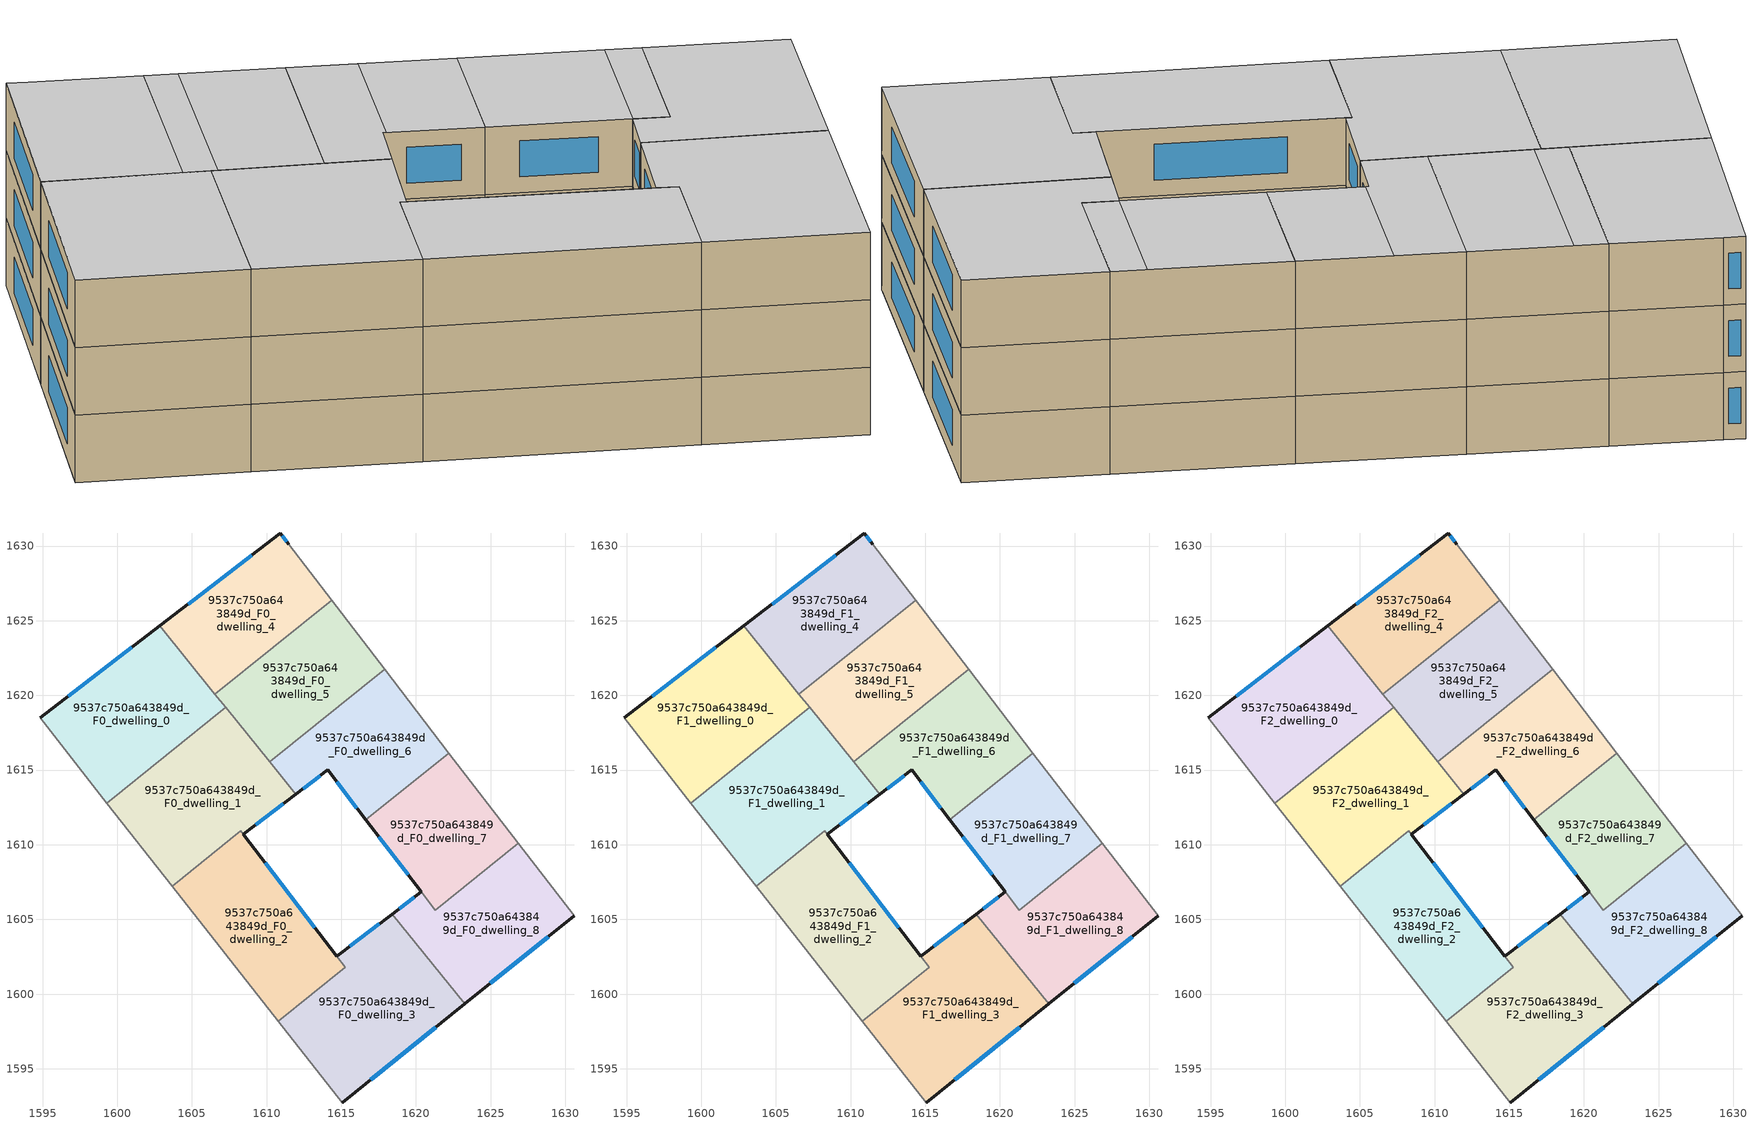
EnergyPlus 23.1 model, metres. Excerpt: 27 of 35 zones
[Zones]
9537c750a643849d_F0_dwelling_0
 floor ground (EU_floor_Construction): 1602.86,1624.67 1607.27,1619.2 1599.31,1612.79 1594.83,1618.49 z0
 wall outside (EU_wall_Construction): 1602.86,1624.67 1594.83,1618.49 z0:3
 wall to 9537c750a643849d_F0_dwelling_1 (EU_wall_Construction): 1599.31,1612.79 1607.27,1619.2 z0:3
 wall adiabatic (EU_wall_Construction): 1594.83,1618.49 1599.31,1612.79 z0:3
 wall to 9537c750a643849d_F0_dwelling_4 (EU_wall_Construction): 1606.55,1620.09 1602.86,1624.67 z0:3
 wall to 9537c750a643849d_F0_dwelling_5 (EU_wall_Construction): 1607.27,1619.2 1606.55,1620.09 z0:3
 window (EU_Window_Construction): 1600.98,1623.21 1596.72,1619.94 z0.7:2.3
9537c750a643849d_F0_dwelling_1
 floor ground (EU_floor_Construction): 1607.27,1619.2 1611.95,1613.38 1608.44,1610.71 1608.28,1610.92 1603.68,1607.22 1599.31,1612.79 z0
 wall outside (EU_wall_Construction): 1608.44,1610.71 1611.95,1613.38 z0:3
 wall adiabatic (EU_wall_Construction): 1599.31,1612.79 1603.68,1607.22 z0:3
 wall to 9537c750a643849d_F0_dwelling_2 (EU_wall_Construction): 1603.68,1607.22 1608.28,1610.92 1608.44,1610.71 z0:3
 wall to 9537c750a643849d_F0_dwelling_5 (EU_wall_Construction): 1610.21,1615.55 1607.27,1619.2 z0:3
 wall to 9537c750a643849d_F0_dwelling_6 (EU_wall_Construction): 1611.95,1613.38 1610.21,1615.55 z0:3
 window (EU_Window_Construction): 1609.27,1611.34 1611.13,1612.75 z0.7:2.3
9537c750a643849d_F0_dwelling_2
 floor ground (EU_floor_Construction): 1608.28,1610.92 1615.28,1601.8 1610.79,1598.18 1603.68,1607.22 z0
 wall outside (EU_wall_Construction): 1614.71,1602.54 1608.44,1610.71 z0:3
 wall adiabatic (EU_wall_Construction): 1603.68,1607.22 1610.79,1598.18 z0:3
 wall to 9537c750a643849d_F0_dwelling_3 (EU_wall_Construction): 1610.79,1598.18 1615.28,1601.8 1614.71,1602.54 z0:3
 window (EU_Window_Construction): 1613.24,1604.46 1609.92,1608.79 z0.7:2.3
9537c750a643849d_F0_dwelling_3
 floor ground (EU_floor_Construction): 1618.41,1605.36 1623.26,1599.34 1615.07,1592.73 1610.79,1598.18 1615.28,1601.8 1614.71,1602.54 z0
 wall outside (EU_wall_Construction): 1618.41,1605.36 1614.71,1602.54 / 1615.07,1592.73 1623.26,1599.34 z0:3
 wall adiabatic (EU_wall_Construction): 1610.79,1598.18 1615.07,1592.73 z0:3
 wall to 9537c750a643849d_F0_dwelling_8 (EU_wall_Construction): 1623.26,1599.34 1618.41,1605.36 z0:3
 window (EU_Window_Construction): 1617.55,1604.7 1615.58,1603.2 / 1616.99,1594.28 1621.34,1597.79 z0.7:2.3
9537c750a643849d_F0_dwelling_4
 floor ground (EU_floor_Construction): 1611.47,1630.13 1614.35,1626.38 1606.55,1620.09 1602.86,1624.67 1610.91,1630.85 z0
 wall outside (EU_wall_Construction): 1611.47,1630.13 1610.91,1630.85 1602.86,1624.67 z0:3
 wall adiabatic (EU_wall_Construction): 1614.35,1626.38 1611.47,1630.13 z0:3
 wall to 9537c750a643849d_F0_dwelling_5 (EU_wall_Construction): 1606.55,1620.09 1614.35,1626.38 z0:3
 window (EU_Window_Construction): 1609.02,1629.4 1604.75,1626.12 / 1611.34,1630.3 1611.04,1630.68 z0.7:2.3
9537c750a643849d_F0_dwelling_5
 floor ground (EU_floor_Construction): 1614.35,1626.38 1617.91,1621.75 1610.21,1615.55 1606.55,1620.09 z0
 wall adiabatic (EU_wall_Construction): 1617.91,1621.75 1614.35,1626.38 z0:3
 wall to 9537c750a643849d_F0_dwelling_6 (EU_wall_Construction): 1610.21,1615.55 1617.91,1621.75 z0:3
9537c750a643849d_F0_dwelling_6
 floor ground (EU_floor_Construction): 1617.91,1621.75 1622.21,1616.14 1616.66,1611.67 1614.09,1615.01 1611.95,1613.38 1610.21,1615.55 z0
 wall outside (EU_wall_Construction): 1611.95,1613.38 1614.09,1615.01 1616.66,1611.67 z0:3
 wall adiabatic (EU_wall_Construction): 1622.21,1616.14 1617.91,1621.75 z0:3
 wall to 9537c750a643849d_F0_dwelling_7 (EU_wall_Construction): 1616.66,1611.67 1622.21,1616.14 z0:3
 window (EU_Window_Construction): 1612.45,1613.76 1613.59,1614.63 / 1614.69,1614.22 1616.05,1612.45 z0.7:2.3
9537c750a643849d_F0_dwelling_7
 floor ground (EU_floor_Construction): 1622.21,1616.14 1626.85,1610.11 1621.29,1605.63 1616.66,1611.67 z0
 wall outside (EU_wall_Construction): 1616.66,1611.67 1620.36,1606.85 z0:3
 wall adiabatic (EU_wall_Construction): 1626.85,1610.11 1622.21,1616.14 z0:3
 wall to 9537c750a643849d_F0_dwelling_8 (EU_wall_Construction): 1620.36,1606.84 1621.29,1605.63 1626.85,1610.11 z0:3
 window (EU_Window_Construction): 1617.52,1610.53 1619.49,1607.98 z0.7:2.3
9537c750a643849d_F0_dwelling_8
 floor ground (EU_floor_Construction): 1626.85,1610.11 1630.58,1605.25 1623.26,1599.34 1618.41,1605.36 1620.36,1606.84 1621.29,1605.63 z0
 wall outside (EU_wall_Construction): 1620.36,1606.84 1618.41,1605.36 / 1623.26,1599.34 1630.58,1605.25 z0:3
 wall adiabatic (EU_wall_Construction): 1630.58,1605.25 1626.85,1610.11 z0:3
 window (EU_Window_Construction): 1619.9,1606.5 1618.87,1605.71 / 1624.98,1600.73 1628.86,1603.86 z0.7:2.3
9537c750a643849d_F1_dwelling_0
 floor to 9537c750a643849d_F0_dwelling_0 (EU_floor_Construction): 1602.86,1624.67 1607.27,1619.2 1599.31,1612.79 1594.83,1618.49 z3
 wall outside (EU_wall_Construction): 1602.86,1624.67 1594.83,1618.49 z3:6
 wall to 9537c750a643849d_F1_dwelling_1 (EU_wall_Construction): 1599.31,1612.79 1607.27,1619.2 z3:6
 wall adiabatic (EU_wall_Construction): 1594.83,1618.49 1599.31,1612.79 z3:6
 wall to 9537c750a643849d_F1_dwelling_4 (EU_wall_Construction): 1606.55,1620.09 1602.86,1624.67 z3:6
 wall to 9537c750a643849d_F1_dwelling_5 (EU_wall_Construction): 1607.27,1619.2 1606.55,1620.09 z3:6
 window (EU_Window_Construction): 1600.98,1623.21 1596.72,1619.94 z3.7:5.3
9537c750a643849d_F1_dwelling_1
 floor to 9537c750a643849d_F0_dwelling_1 (EU_floor_Construction): 1607.27,1619.2 1611.95,1613.38 1608.44,1610.71 1608.28,1610.92 1603.68,1607.22 1599.31,1612.79 z3
 wall outside (EU_wall_Construction): 1608.44,1610.71 1611.95,1613.38 z3:6
 wall adiabatic (EU_wall_Construction): 1599.31,1612.79 1603.68,1607.22 z3:6
 wall to 9537c750a643849d_F1_dwelling_2 (EU_wall_Construction): 1603.68,1607.22 1608.28,1610.92 1608.44,1610.71 z3:6
 wall to 9537c750a643849d_F1_dwelling_5 (EU_wall_Construction): 1610.21,1615.55 1607.27,1619.2 z3:6
 wall to 9537c750a643849d_F1_dwelling_6 (EU_wall_Construction): 1611.95,1613.38 1610.21,1615.55 z3:6
 window (EU_Window_Construction): 1609.27,1611.34 1611.13,1612.75 z3.7:5.3
9537c750a643849d_F1_dwelling_2
 floor to 9537c750a643849d_F0_dwelling_2 (EU_floor_Construction): 1608.28,1610.92 1615.28,1601.8 1610.79,1598.18 1603.68,1607.22 z3
 wall outside (EU_wall_Construction): 1614.71,1602.54 1608.44,1610.71 z3:6
 wall adiabatic (EU_wall_Construction): 1603.68,1607.22 1610.79,1598.18 z3:6
 wall to 9537c750a643849d_F1_dwelling_3 (EU_wall_Construction): 1610.79,1598.18 1615.28,1601.8 1614.71,1602.54 z3:6
 window (EU_Window_Construction): 1613.24,1604.46 1609.92,1608.79 z3.7:5.3
9537c750a643849d_F1_dwelling_3
 floor to 9537c750a643849d_F0_dwelling_3 (EU_floor_Construction): 1618.41,1605.36 1623.26,1599.34 1615.07,1592.73 1610.79,1598.18 1615.28,1601.8 1614.71,1602.54 z3
 wall outside (EU_wall_Construction): 1618.41,1605.36 1614.71,1602.54 / 1615.07,1592.73 1623.26,1599.34 z3:6
 wall adiabatic (EU_wall_Construction): 1610.79,1598.18 1615.07,1592.73 z3:6
 wall to 9537c750a643849d_F1_dwelling_8 (EU_wall_Construction): 1623.26,1599.34 1618.41,1605.36 z3:6
 window (EU_Window_Construction): 1617.55,1604.7 1615.58,1603.2 / 1616.99,1594.28 1621.34,1597.79 z3.7:5.3
9537c750a643849d_F1_dwelling_4
 floor to 9537c750a643849d_F0_dwelling_4 (EU_floor_Construction): 1611.47,1630.13 1614.35,1626.38 1606.55,1620.09 1602.86,1624.67 1610.91,1630.85 z3
 wall outside (EU_wall_Construction): 1611.47,1630.13 1610.91,1630.85 1602.86,1624.67 z3:6
 wall adiabatic (EU_wall_Construction): 1614.35,1626.38 1611.47,1630.13 z3:6
 wall to 9537c750a643849d_F1_dwelling_5 (EU_wall_Construction): 1606.55,1620.09 1614.35,1626.38 z3:6
 window (EU_Window_Construction): 1609.02,1629.4 1604.75,1626.12 / 1611.34,1630.3 1611.04,1630.68 z3.7:5.3
9537c750a643849d_F1_dwelling_5
 floor to 9537c750a643849d_F0_dwelling_5 (EU_floor_Construction): 1614.35,1626.38 1617.91,1621.75 1610.21,1615.55 1606.55,1620.09 z3
 wall adiabatic (EU_wall_Construction): 1617.91,1621.75 1614.35,1626.38 z3:6
 wall to 9537c750a643849d_F1_dwelling_6 (EU_wall_Construction): 1610.21,1615.55 1617.91,1621.75 z3:6
9537c750a643849d_F1_dwelling_6
 floor to 9537c750a643849d_F0_dwelling_6 (EU_floor_Construction): 1617.91,1621.75 1622.21,1616.14 1616.66,1611.67 1614.09,1615.01 1611.95,1613.38 1610.21,1615.55 z3
 wall outside (EU_wall_Construction): 1611.95,1613.38 1614.09,1615.01 1616.66,1611.67 z3:6
 wall adiabatic (EU_wall_Construction): 1622.21,1616.14 1617.91,1621.75 z3:6
 wall to 9537c750a643849d_F1_dwelling_7 (EU_wall_Construction): 1616.66,1611.67 1622.21,1616.14 z3:6
 window (EU_Window_Construction): 1612.45,1613.76 1613.59,1614.63 / 1614.69,1614.22 1616.05,1612.45 z3.7:5.3
9537c750a643849d_F1_dwelling_7
 floor to 9537c750a643849d_F0_dwelling_7 (EU_floor_Construction): 1622.21,1616.14 1626.85,1610.11 1621.29,1605.63 1616.66,1611.67 z3
 wall outside (EU_wall_Construction): 1616.66,1611.67 1620.36,1606.85 z3:6
 wall adiabatic (EU_wall_Construction): 1626.85,1610.11 1622.21,1616.14 z3:6
 wall to 9537c750a643849d_F1_dwelling_8 (EU_wall_Construction): 1620.36,1606.84 1621.29,1605.63 1626.85,1610.11 z3:6
 window (EU_Window_Construction): 1617.52,1610.53 1619.49,1607.98 z3.7:5.3
9537c750a643849d_F1_dwelling_8
 floor to 9537c750a643849d_F0_dwelling_8 (EU_floor_Construction): 1626.85,1610.11 1630.58,1605.25 1623.26,1599.34 1618.41,1605.36 1620.36,1606.84 1621.29,1605.63 z3
 wall outside (EU_wall_Construction): 1620.36,1606.84 1618.41,1605.36 / 1623.26,1599.34 1630.58,1605.25 z3:6
 wall adiabatic (EU_wall_Construction): 1630.58,1605.25 1626.85,1610.11 z3:6
 window (EU_Window_Construction): 1619.9,1606.5 1618.87,1605.71 / 1624.98,1600.73 1628.86,1603.86 z3.7:5.3
9537c750a643849d_F2_dwelling_0
 floor to 9537c750a643849d_F1_dwelling_0 (EU_floor_Construction): 1602.86,1624.67 1607.27,1619.2 1599.31,1612.79 1594.83,1618.49 z6
 wall outside (EU_wall_Construction): 1602.86,1624.67 1594.83,1618.49 z6:9
 wall to 9537c750a643849d_F2_dwelling_1 (EU_wall_Construction): 1599.31,1612.79 1607.27,1619.2 z6:9
 wall adiabatic (EU_wall_Construction): 1594.83,1618.49 1599.31,1612.79 z6:9
 wall to 9537c750a643849d_F2_dwelling_4 (EU_wall_Construction): 1606.55,1620.09 1602.86,1624.67 z6:9
 wall to 9537c750a643849d_F2_dwelling_5 (EU_wall_Construction): 1607.27,1619.2 1606.55,1620.09 z6:9
 window (EU_Window_Construction): 1600.98,1623.21 1596.72,1619.94 z6.7:8.3
 ceiling to 9537c750a643849d_F3_dwelling_0 (EU_floor_Construction): 1607.27,1619.2 1602.86,1624.67 1594.83,1618.49 1599.31,1612.79 z9
9537c750a643849d_F2_dwelling_1
 floor to 9537c750a643849d_F1_dwelling_1 (EU_floor_Construction): 1607.27,1619.2 1611.95,1613.38 1608.44,1610.71 1608.28,1610.92 1603.68,1607.22 1599.31,1612.79 z6
 wall outside (EU_wall_Construction): 1608.44,1610.71 1611.95,1613.38 z6:9
 wall adiabatic (EU_wall_Construction): 1599.31,1612.79 1603.68,1607.22 z6:9
 wall to 9537c750a643849d_F2_dwelling_2 (EU_wall_Construction): 1603.68,1607.22 1608.28,1610.92 1608.44,1610.71 z6:9
 wall to 9537c750a643849d_F2_dwelling_5 (EU_wall_Construction): 1610.21,1615.55 1607.27,1619.2 z6:9
 wall to 9537c750a643849d_F2_dwelling_6 (EU_wall_Construction): 1611.95,1613.38 1610.21,1615.55 z6:9
 window (EU_Window_Construction): 1609.27,1611.34 1611.13,1612.75 z6.7:8.3
 ceiling to 9537c750a643849d_F3_dwelling_1 (EU_floor_Construction): 1608.44,1610.71 1611.95,1613.38 1607.27,1619.2 1599.31,1612.79 1603.68,1607.22 1608.28,1610.92 z9
9537c750a643849d_F2_dwelling_2
 floor to 9537c750a643849d_F1_dwelling_2 (EU_floor_Construction): 1608.28,1610.92 1615.28,1601.8 1610.79,1598.18 1603.68,1607.22 z6
 wall outside (EU_wall_Construction): 1614.71,1602.54 1608.44,1610.71 z6:9
 wall adiabatic (EU_wall_Construction): 1603.68,1607.22 1610.79,1598.18 z6:9
 wall to 9537c750a643849d_F2_dwelling_3 (EU_wall_Construction): 1610.79,1598.18 1615.28,1601.8 1614.71,1602.54 z6:9
 window (EU_Window_Construction): 1613.24,1604.46 1609.92,1608.79 z6.7:8.3
 ceiling to 9537c750a643849d_F3_dwelling_2 (EU_floor_Construction): 1615.28,1601.8 1608.28,1610.92 1603.68,1607.22 1610.79,1598.18 z9
9537c750a643849d_F2_dwelling_3
 floor to 9537c750a643849d_F1_dwelling_3 (EU_floor_Construction): 1618.41,1605.36 1623.26,1599.34 1615.07,1592.73 1610.79,1598.18 1615.28,1601.8 1614.71,1602.54 z6
 wall outside (EU_wall_Construction): 1618.41,1605.36 1614.71,1602.54 / 1615.07,1592.73 1623.26,1599.34 z6:9
 wall adiabatic (EU_wall_Construction): 1610.79,1598.18 1615.07,1592.73 z6:9
 wall to 9537c750a643849d_F2_dwelling_8 (EU_wall_Construction): 1623.26,1599.34 1618.41,1605.36 z6:9
 window (EU_Window_Construction): 1617.55,1604.7 1615.58,1603.2 / 1616.99,1594.28 1621.34,1597.79 z6.7:8.3
 ceiling to 9537c750a643849d_F3_dwelling_3 (EU_floor_Construction): 1623.26,1599.34 1618.41,1605.36 1614.71,1602.54 1615.28,1601.8 1610.79,1598.18 1615.07,1592.73 z9
9537c750a643849d_F2_dwelling_4
 floor to 9537c750a643849d_F1_dwelling_4 (EU_floor_Construction): 1611.47,1630.13 1614.35,1626.38 1606.55,1620.09 1602.86,1624.67 1610.91,1630.85 z6
 wall outside (EU_wall_Construction): 1611.47,1630.13 1610.91,1630.85 1602.86,1624.67 z6:9
 wall adiabatic (EU_wall_Construction): 1614.35,1626.38 1611.47,1630.13 z6:9
 wall to 9537c750a643849d_F2_dwelling_5 (EU_wall_Construction): 1606.55,1620.09 1614.35,1626.38 z6:9
 window (EU_Window_Construction): 1609.02,1629.4 1604.75,1626.12 / 1611.34,1630.3 1611.04,1630.68 z6.7:8.3
 ceiling to 9537c750a643849d_F3_dwelling_4 (EU_floor_Construction): 1614.35,1626.38 1611.47,1630.13 1610.91,1630.85 1602.86,1624.67 1606.55,1620.09 z9
9537c750a643849d_F2_dwelling_5
 floor to 9537c750a643849d_F1_dwelling_5 (EU_floor_Construction): 1614.35,1626.38 1617.91,1621.75 1610.21,1615.55 1606.55,1620.09 z6
 wall adiabatic (EU_wall_Construction): 1617.91,1621.75 1614.35,1626.38 z6:9
 wall to 9537c750a643849d_F2_dwelling_6 (EU_wall_Construction): 1610.21,1615.55 1617.91,1621.75 z6:9
 ceiling to 9537c750a643849d_F3_dwelling_5 (EU_floor_Construction): 1617.91,1621.75 1615.24,1625.23 1607.46,1618.96 1610.21,1615.55 z9
 ceiling to 9537c750a643849d_F3_dwelling_4 (EU_floor_Construction): 1615.24,1625.23 1614.35,1626.38 1606.55,1620.09 1607.46,1618.96 z9
9537c750a643849d_F2_dwelling_6
 floor to 9537c750a643849d_F1_dwelling_6 (EU_floor_Construction): 1617.91,1621.75 1622.21,1616.14 1616.66,1611.67 1614.09,1615.01 1611.95,1613.38 1610.21,1615.55 z6
 wall outside (EU_wall_Construction): 1611.95,1613.38 1614.09,1615.01 1616.66,1611.67 z6:9
 wall adiabatic (EU_wall_Construction): 1622.21,1616.14 1617.91,1621.75 z6:9
 wall to 9537c750a643849d_F2_dwelling_7 (EU_wall_Construction): 1616.66,1611.67 1622.21,1616.14 z6:9
 window (EU_Window_Construction): 1612.45,1613.76 1613.59,1614.63 / 1614.69,1614.22 1616.05,1612.45 z6.7:8.3
 ceiling to 9537c750a643849d_F3_dwelling_5 (EU_floor_Construction): 1614.18,1614.89 1619.73,1619.37 1617.91,1621.75 1610.21,1615.55 1611.95,1613.38 1614.09,1615.01 z9
 ceiling to 9537c750a643849d_F3_dwelling_6 (EU_floor_Construction): 1622.21,1616.14 1619.73,1619.37 1614.18,1614.89 1616.66,1611.67 z9
9537c750a643849d_F2_dwelling_7
 floor to 9537c750a643849d_F1_dwelling_7 (EU_floor_Construction): 1622.21,1616.14 1626.85,1610.11 1621.29,1605.63 1616.66,1611.67 z6
 wall outside (EU_wall_Construction): 1616.66,1611.67 1620.36,1606.85 z6:9
 wall adiabatic (EU_wall_Construction): 1626.85,1610.11 1622.21,1616.14 z6:9
 wall to 9537c750a643849d_F2_dwelling_8 (EU_wall_Construction): 1620.36,1606.84 1621.29,1605.63 1626.85,1610.11 z6:9
 window (EU_Window_Construction): 1617.52,1610.53 1619.49,1607.98 z6.7:8.3
 ceiling to 9537c750a643849d_F3_dwelling_7 (EU_floor_Construction): 1626.85,1610.11 1625.92,1611.31 1620.37,1606.83 1621.29,1605.63 z9
 ceiling to 9537c750a643849d_F3_dwelling_6 (EU_floor_Construction): 1625.92,1611.31 1622.21,1616.14 1616.66,1611.67 1620.36,1606.84 1620.37,1606.84 z9
9537c750a643849d_F2_dwelling_8
 floor to 9537c750a643849d_F1_dwelling_8 (EU_floor_Construction): 1626.85,1610.11 1630.58,1605.25 1623.26,1599.34 1618.41,1605.36 1620.36,1606.84 1621.29,1605.63 z6
 wall outside (EU_wall_Construction): 1620.36,1606.84 1618.41,1605.36 / 1623.26,1599.34 1630.58,1605.25 z6:9
 wall adiabatic (EU_wall_Construction): 1630.58,1605.25 1626.85,1610.11 z6:9
 window (EU_Window_Construction): 1619.9,1606.5 1618.87,1605.71 / 1624.98,1600.73 1628.86,1603.86 z6.7:8.3
 ceiling to 9537c750a643849d_F3_dwelling_7 (EU_floor_Construction): 1630.58,1605.25 1626.85,1610.11 1621.29,1605.63 1620.36,1606.84 1618.41,1605.36 1623.26,1599.34 z9
[Building]
EU S2 Campaign: North Axis=0; Terrain=City; Solar Distribution=FullExterior
[Site:Location]
Budapest.Ferenc.Liszt.Intl.AP: Latitude=47.437; Longitude=19.256; Time Zone=1; Elevation=185
[SizingPeriod:WeatherFileDays]
AnnualSizingPeriod: Begin Month=1; Begin Day of Month=1; End Month=12; End Day of Month=31; Day of Week for Start Day=Monday; Use Weather File Daylight Saving Period=No; Use Weather File Rain and Snow Indicators=No
[MATERIAL]
EU_InternalMass_Material: Roughness=MediumRough; Thickness=0.1; Conductivity=1; Density=1800; Specific Heat=900; Thermal Absorptance=0.9; Solar Absorptance=0.7; Visible Absorptance=0.7
[MATERIAL:NOMASS] Roughness=MediumRough; Thermal Absorptance=0.9; Solar Absorptance=0.7; Visible Absorptance=0.7
Name | Thermal Resistance
EU_wall_NoMass | 0.832559
EU_floor_NoMass | 0.872794
[WINDOWMATERIAL:SIMPLEGLAZINGSYSTEM]
EU_Window_SimpleGlazing: UFactor=2.79869; Solar Heat Gain Coefficient=0.75; Visible Transmittance=0.75
[CONSTRUCTION]
EU_wall_Construction: EU_wall_NoMass
EU_floor_Construction: EU_floor_NoMass
EU_Window_Construction: EU_Window_SimpleGlazing
EU_InternalMass_Construction: EU_InternalMass_Material
[ZONE] Type=1; Multiplier=1; Ceiling Height=autocalculate; Floor Area=autocalculate; Part of Total Floor Area=Yes
Name | Volume
9537c750a643849d_F0_dwelling_0; 9537c750a643849d_F1_dwelling_0; 9537c750a643849d_F2_dwelling_0 | 217.835
9537c750a643849d_F0_dwelling_1; 9537c750a643849d_F1_dwelling_1; 9537c750a643849d_F2_dwelling_1 | 222.206
9537c750a643849d_F0_dwelling_2; 9537c750a643849d_F1_dwelling_2; 9537c750a643849d_F2_dwelling_2 | 201.324
9537c750a643849d_F0_dwelling_3; 9537c750a643849d_F1_dwelling_3; 9537c750a643849d_F2_dwelling_3 | 229.997
9537c750a643849d_F0_dwelling_4; 9537c750a643849d_F1_dwelling_4; 9537c750a643849d_F2_dwelling_4 | 174.256
9537c750a643849d_F0_dwelling_5; 9537c750a643849d_F1_dwelling_5; 9537c750a643849d_F2_dwelling_5 | 174.294
9537c750a643849d_F0_dwelling_6; 9537c750a643849d_F1_dwelling_6; 9537c750a643849d_F2_dwelling_6 | 174.305
9537c750a643849d_F0_dwelling_7; 9537c750a643849d_F1_dwelling_7; 9537c750a643849d_F2_dwelling_7 | 162.86
9537c750a643849d_F0_dwelling_8; 9537c750a643849d_F1_dwelling_8; 9537c750a643849d_F2_dwelling_8 | 185.665
[INTERNALMASS] Construction=EU_InternalMass_Construction
Name | Zone or ZoneList | Surface Area
9537c750a643849d_F0_dwelling_0_EU_InternalMass | 9537c750a643849d_F0_dwelling_0 | 72.6118
9537c750a643849d_F0_dwelling_1_EU_InternalMass | 9537c750a643849d_F0_dwelling_1 | 74.0681
9537c750a643849d_F0_dwelling_2_EU_InternalMass | 9537c750a643849d_F0_dwelling_2 | 67.108
9537c750a643849d_F0_dwelling_3_EU_InternalMass | 9537c750a643849d_F0_dwelling_3 | 76.6636
9537c750a643849d_F0_dwelling_4_EU_InternalMass | 9537c750a643849d_F0_dwelling_4 | 58.0854
9537c750a643849d_F0_dwelling_5_EU_InternalMass | 9537c750a643849d_F0_dwelling_5 | 58.0979
9537c750a643849d_F0_dwelling_6_EU_InternalMass | 9537c750a643849d_F0_dwelling_6 | 58.1017
9537c750a643849d_F0_dwelling_7_EU_InternalMass | 9537c750a643849d_F0_dwelling_7 | 54.2904
9537c750a643849d_F0_dwelling_8_EU_InternalMass | 9537c750a643849d_F0_dwelling_8 | 61.8887
9537c750a643849d_F1_dwelling_0_EU_InternalMass | 9537c750a643849d_F1_dwelling_0 | 72.6118
9537c750a643849d_F1_dwelling_1_EU_InternalMass | 9537c750a643849d_F1_dwelling_1 | 74.0681
9537c750a643849d_F1_dwelling_2_EU_InternalMass | 9537c750a643849d_F1_dwelling_2 | 67.108
9537c750a643849d_F1_dwelling_3_EU_InternalMass | 9537c750a643849d_F1_dwelling_3 | 76.6636
9537c750a643849d_F1_dwelling_4_EU_InternalMass | 9537c750a643849d_F1_dwelling_4 | 58.0854
9537c750a643849d_F1_dwelling_5_EU_InternalMass | 9537c750a643849d_F1_dwelling_5 | 58.0979
9537c750a643849d_F1_dwelling_6_EU_InternalMass | 9537c750a643849d_F1_dwelling_6 | 58.1017
9537c750a643849d_F1_dwelling_7_EU_InternalMass | 9537c750a643849d_F1_dwelling_7 | 54.2904
9537c750a643849d_F1_dwelling_8_EU_InternalMass | 9537c750a643849d_F1_dwelling_8 | 61.8887
9537c750a643849d_F2_dwelling_0_EU_InternalMass | 9537c750a643849d_F2_dwelling_0 | 72.6118
9537c750a643849d_F2_dwelling_1_EU_InternalMass | 9537c750a643849d_F2_dwelling_1 | 74.0681
9537c750a643849d_F2_dwelling_2_EU_InternalMass | 9537c750a643849d_F2_dwelling_2 | 67.108
9537c750a643849d_F2_dwelling_3_EU_InternalMass | 9537c750a643849d_F2_dwelling_3 | 76.6636
9537c750a643849d_F2_dwelling_4_EU_InternalMass | 9537c750a643849d_F2_dwelling_4 | 58.0854
9537c750a643849d_F2_dwelling_5_EU_InternalMass | 9537c750a643849d_F2_dwelling_5 | 58.0979
9537c750a643849d_F2_dwelling_6_EU_InternalMass | 9537c750a643849d_F2_dwelling_6 | 58.1017
9537c750a643849d_F2_dwelling_7_EU_InternalMass | 9537c750a643849d_F2_dwelling_7 | 54.2904
9537c750a643849d_F2_dwelling_8_EU_InternalMass | 9537c750a643849d_F2_dwelling_8 | 61.8887
[OTHEREQUIPMENT] Fuel Type=Electricity; Design Level Calculation Method=Watts/Area; Power per Zone Floor Area=1; Fraction Latent=0; Fraction Radiant=0; Fraction Lost=0; Carbon Dioxide Generation Rate=0; EndUse Subcategory=EU_Step8_InternalGains
Name | Zone or ZoneList or Space or SpaceList | Schedule
EU_Step8_InternalGain_9537c750a643849d_F0_dwelling_0_f000 | 9537c750a643849d_F0_dwelling_0 | EU_Step8_GainSchedule_9537c750a643849d_F0_dwelling_0_f000
EU_Step8_InternalGain_9537c750a643849d_F0_dwelling_1_f000 | 9537c750a643849d_F0_dwelling_1 | EU_Step8_GainSchedule_9537c750a643849d_F0_dwelling_1_f000
EU_Step8_InternalGain_9537c750a643849d_F0_dwelling_2_f000 | 9537c750a643849d_F0_dwelling_2 | EU_Step8_GainSchedule_9537c750a643849d_F0_dwelling_2_f000
EU_Step8_InternalGain_9537c750a643849d_F0_dwelling_3_f000 | 9537c750a643849d_F0_dwelling_3 | EU_Step8_GainSchedule_9537c750a643849d_F0_dwelling_3_f000
EU_Step8_InternalGain_9537c750a643849d_F0_dwelling_4_f000 | 9537c750a643849d_F0_dwelling_4 | EU_Step8_GainSchedule_9537c750a643849d_F0_dwelling_4_f000
EU_Step8_InternalGain_9537c750a643849d_F0_dwelling_5_f000 | 9537c750a643849d_F0_dwelling_5 | EU_Step8_GainSchedule_9537c750a643849d_F0_dwelling_5_f000
EU_Step8_InternalGain_9537c750a643849d_F0_dwelling_6_f000 | 9537c750a643849d_F0_dwelling_6 | EU_Step8_GainSchedule_9537c750a643849d_F0_dwelling_6_f000
EU_Step8_InternalGain_9537c750a643849d_F0_dwelling_7_f000 | 9537c750a643849d_F0_dwelling_7 | EU_Step8_GainSchedule_9537c750a643849d_F0_dwelling_7_f000
EU_Step8_InternalGain_9537c750a643849d_F0_dwelling_8_f000 | 9537c750a643849d_F0_dwelling_8 | EU_Step8_GainSchedule_9537c750a643849d_F0_dwelling_8_f000
EU_Step8_InternalGain_9537c750a643849d_F1_dwelling_0_f000 | 9537c750a643849d_F1_dwelling_0 | EU_Step8_GainSchedule_9537c750a643849d_F1_dwelling_0_f000
EU_Step8_InternalGain_9537c750a643849d_F1_dwelling_1_f000 | 9537c750a643849d_F1_dwelling_1 | EU_Step8_GainSchedule_9537c750a643849d_F1_dwelling_1_f000
EU_Step8_InternalGain_9537c750a643849d_F1_dwelling_2_f000 | 9537c750a643849d_F1_dwelling_2 | EU_Step8_GainSchedule_9537c750a643849d_F1_dwelling_2_f000
EU_Step8_InternalGain_9537c750a643849d_F1_dwelling_3_f000 | 9537c750a643849d_F1_dwelling_3 | EU_Step8_GainSchedule_9537c750a643849d_F1_dwelling_3_f000
EU_Step8_InternalGain_9537c750a643849d_F1_dwelling_4_f000 | 9537c750a643849d_F1_dwelling_4 | EU_Step8_GainSchedule_9537c750a643849d_F1_dwelling_4_f000
EU_Step8_InternalGain_9537c750a643849d_F1_dwelling_5_f000 | 9537c750a643849d_F1_dwelling_5 | EU_Step8_GainSchedule_9537c750a643849d_F1_dwelling_5_f000
EU_Step8_InternalGain_9537c750a643849d_F1_dwelling_6_f000 | 9537c750a643849d_F1_dwelling_6 | EU_Step8_GainSchedule_9537c750a643849d_F1_dwelling_6_f000
EU_Step8_InternalGain_9537c750a643849d_F1_dwelling_7_f000 | 9537c750a643849d_F1_dwelling_7 | EU_Step8_GainSchedule_9537c750a643849d_F1_dwelling_7_f000
EU_Step8_InternalGain_9537c750a643849d_F1_dwelling_8_f000 | 9537c750a643849d_F1_dwelling_8 | EU_Step8_GainSchedule_9537c750a643849d_F1_dwelling_8_f000
EU_Step8_InternalGain_9537c750a643849d_F2_dwelling_0_f000 | 9537c750a643849d_F2_dwelling_0 | EU_Step8_GainSchedule_9537c750a643849d_F2_dwelling_0_f000
EU_Step8_InternalGain_9537c750a643849d_F2_dwelling_1_f000 | 9537c750a643849d_F2_dwelling_1 | EU_Step8_GainSchedule_9537c750a643849d_F2_dwelling_1_f000
EU_Step8_InternalGain_9537c750a643849d_F2_dwelling_2_f000 | 9537c750a643849d_F2_dwelling_2 | EU_Step8_GainSchedule_9537c750a643849d_F2_dwelling_2_f000
EU_Step8_InternalGain_9537c750a643849d_F2_dwelling_3_f000 | 9537c750a643849d_F2_dwelling_3 | EU_Step8_GainSchedule_9537c750a643849d_F2_dwelling_3_f000
EU_Step8_InternalGain_9537c750a643849d_F2_dwelling_4_f000 | 9537c750a643849d_F2_dwelling_4 | EU_Step8_GainSchedule_9537c750a643849d_F2_dwelling_4_f000
EU_Step8_InternalGain_9537c750a643849d_F2_dwelling_5_f000 | 9537c750a643849d_F2_dwelling_5 | EU_Step8_GainSchedule_9537c750a643849d_F2_dwelling_5_f000
EU_Step8_InternalGain_9537c750a643849d_F2_dwelling_6_f000 | 9537c750a643849d_F2_dwelling_6 | EU_Step8_GainSchedule_9537c750a643849d_F2_dwelling_6_f000
EU_Step8_InternalGain_9537c750a643849d_F2_dwelling_7_f000 | 9537c750a643849d_F2_dwelling_7 | EU_Step8_GainSchedule_9537c750a643849d_F2_dwelling_7_f000
EU_Step8_InternalGain_9537c750a643849d_F2_dwelling_8_f000 | 9537c750a643849d_F2_dwelling_8 | EU_Step8_GainSchedule_9537c750a643849d_F2_dwelling_8_f000
[ZONEVENTILATION:DESIGNFLOWRATE] Schedule=EU_AlwaysOn; Design Flow Rate Calculation Method=AirChanges/Hour; Air Changes per Hour=0.475469; Ventilation Type=Natural; Fan Pressure Rise=0; Fan Total Efficiency=1; Constant Term Coefficient=1; Temperature Term Coefficient=0; Velocity Term Coefficient=0; Velocity Squared Term Coefficient=0; Minimum Indoor Temperature=-100; Maximum Indoor Temperature=100; Delta Temperature=-100; Minimum Outdoor Temperature=-100; Maximum Outdoor Temperature=100; Maximum Wind Speed=40
Name | Zone or ZoneList or Space or SpaceList
EU_ConstantAir_9537c750a643849d_F0_dwelling_0 | 9537c750a643849d_F0_dwelling_0
EU_ConstantAir_9537c750a643849d_F0_dwelling_1 | 9537c750a643849d_F0_dwelling_1
EU_ConstantAir_9537c750a643849d_F0_dwelling_2 | 9537c750a643849d_F0_dwelling_2
EU_ConstantAir_9537c750a643849d_F0_dwelling_3 | 9537c750a643849d_F0_dwelling_3
EU_ConstantAir_9537c750a643849d_F0_dwelling_4 | 9537c750a643849d_F0_dwelling_4
EU_ConstantAir_9537c750a643849d_F0_dwelling_5 | 9537c750a643849d_F0_dwelling_5
EU_ConstantAir_9537c750a643849d_F0_dwelling_6 | 9537c750a643849d_F0_dwelling_6
EU_ConstantAir_9537c750a643849d_F0_dwelling_7 | 9537c750a643849d_F0_dwelling_7
EU_ConstantAir_9537c750a643849d_F0_dwelling_8 | 9537c750a643849d_F0_dwelling_8
EU_ConstantAir_9537c750a643849d_F1_dwelling_0 | 9537c750a643849d_F1_dwelling_0
EU_ConstantAir_9537c750a643849d_F1_dwelling_1 | 9537c750a643849d_F1_dwelling_1
EU_ConstantAir_9537c750a643849d_F1_dwelling_2 | 9537c750a643849d_F1_dwelling_2
EU_ConstantAir_9537c750a643849d_F1_dwelling_3 | 9537c750a643849d_F1_dwelling_3
EU_ConstantAir_9537c750a643849d_F1_dwelling_4 | 9537c750a643849d_F1_dwelling_4
EU_ConstantAir_9537c750a643849d_F1_dwelling_5 | 9537c750a643849d_F1_dwelling_5
EU_ConstantAir_9537c750a643849d_F1_dwelling_6 | 9537c750a643849d_F1_dwelling_6
EU_ConstantAir_9537c750a643849d_F1_dwelling_7 | 9537c750a643849d_F1_dwelling_7
EU_ConstantAir_9537c750a643849d_F1_dwelling_8 | 9537c750a643849d_F1_dwelling_8
EU_ConstantAir_9537c750a643849d_F2_dwelling_0 | 9537c750a643849d_F2_dwelling_0
EU_ConstantAir_9537c750a643849d_F2_dwelling_1 | 9537c750a643849d_F2_dwelling_1
EU_ConstantAir_9537c750a643849d_F2_dwelling_2 | 9537c750a643849d_F2_dwelling_2
EU_ConstantAir_9537c750a643849d_F2_dwelling_3 | 9537c750a643849d_F2_dwelling_3
EU_ConstantAir_9537c750a643849d_F2_dwelling_4 | 9537c750a643849d_F2_dwelling_4
EU_ConstantAir_9537c750a643849d_F2_dwelling_5 | 9537c750a643849d_F2_dwelling_5
EU_ConstantAir_9537c750a643849d_F2_dwelling_6 | 9537c750a643849d_F2_dwelling_6
EU_ConstantAir_9537c750a643849d_F2_dwelling_7 | 9537c750a643849d_F2_dwelling_7
EU_ConstantAir_9537c750a643849d_F2_dwelling_8 | 9537c750a643849d_F2_dwelling_8
[HVACTEMPLATE:THERMOSTAT] Constant Heating Setpoint=20; Constant Cooling Setpoint=50
EU_HeatOnly_9537c750a643849d_F0_dwelling_0; EU_HeatOnly_9537c750a643849d_F0_dwelling_1; EU_HeatOnly_9537c750a643849d_F0_dwelling_2; EU_HeatOnly_9537c750a643849d_F0_dwelling_3; EU_HeatOnly_9537c750a643849d_F0_dwelling_4; EU_HeatOnly_9537c750a643849d_F0_dwelling_5; EU_HeatOnly_9537c750a643849d_F0_dwelling_6; EU_HeatOnly_9537c750a643849d_F0_dwelling_7; EU_HeatOnly_9537c750a643849d_F0_dwelling_8; EU_HeatOnly_9537c750a643849d_F1_dwelling_0; EU_HeatOnly_9537c750a643849d_F1_dwelling_1; EU_HeatOnly_9537c750a643849d_F1_dwelling_2; EU_HeatOnly_9537c750a643849d_F1_dwelling_3; EU_HeatOnly_9537c750a643849d_F1_dwelling_4; EU_HeatOnly_9537c750a643849d_F1_dwelling_5; EU_HeatOnly_9537c750a643849d_F1_dwelling_6; EU_HeatOnly_9537c750a643849d_F1_dwelling_7; EU_HeatOnly_9537c750a643849d_F1_dwelling_8; EU_HeatOnly_9537c750a643849d_F2_dwelling_0; EU_HeatOnly_9537c750a643849d_F2_dwelling_1; EU_HeatOnly_9537c750a643849d_F2_dwelling_2; EU_HeatOnly_9537c750a643849d_F2_dwelling_3; EU_HeatOnly_9537c750a643849d_F2_dwelling_4; EU_HeatOnly_9537c750a643849d_F2_dwelling_5; EU_HeatOnly_9537c750a643849d_F2_dwelling_6; EU_HeatOnly_9537c750a643849d_F2_dwelling_7; EU_HeatOnly_9537c750a643849d_F2_dwelling_8; EU_HeatOnly_9537c750a643849d_F3_dwelling_0; EU_HeatOnly_9537c750a643849d_F3_dwelling_1; EU_HeatOnly_9537c750a643849d_F3_dwelling_2; EU_HeatOnly_9537c750a643849d_F3_dwelling_3; EU_HeatOnly_9537c750a643849d_F3_dwelling_4; EU_HeatOnly_9537c750a643849d_F3_dwelling_5; EU_HeatOnly_9537c750a643849d_F3_dwelling_6; EU_HeatOnly_9537c750a643849d_F3_dwelling_7
[HVACTEMPLATE:ZONE:IDEALLOADSAIRSYSTEM] System Availability Schedule=EU_AlwaysOn; Maximum Heating Supply Air Temperature=50; Minimum Cooling Supply Air Temperature=13; Maximum Heating Supply Air Humidity Ratio=0.0156; Minimum Cooling Supply Air Humidity Ratio=0.0077; Heating Limit=NoLimit; Cooling Limit=NoLimit; Heating Availability Schedule=EU_AlwaysOn; Cooling Availability Schedule=EU_CoolingOff; Dehumidification Control Type=ConstantSensibleHeatRatio; Cooling Sensible Heat Ratio=0.7; Dehumidification Setpoint=60; Humidification Control Type=None; Humidification Setpoint=30; Outdoor Air Method=None; Outdoor Air Flow Rate per Person=0.00944; Outdoor Air Flow Rate per Zone Floor Area=0; Outdoor Air Flow Rate per Zone=0; Demand Controlled Ventilation Type=None; Outdoor Air Economizer Type=NoEconomizer; Heat Recovery Type=None; Sensible Heat Recovery Effectiveness=0.7; Latent Heat Recovery Effectiveness=0.65
Name | Template Thermostat
9537c750a643849d_F0_dwelling_0 | EU_HeatOnly_9537c750a643849d_F0_dwelling_0
9537c750a643849d_F0_dwelling_1 | EU_HeatOnly_9537c750a643849d_F0_dwelling_1
9537c750a643849d_F0_dwelling_2 | EU_HeatOnly_9537c750a643849d_F0_dwelling_2
9537c750a643849d_F0_dwelling_3 | EU_HeatOnly_9537c750a643849d_F0_dwelling_3
9537c750a643849d_F0_dwelling_4 | EU_HeatOnly_9537c750a643849d_F0_dwelling_4
9537c750a643849d_F0_dwelling_5 | EU_HeatOnly_9537c750a643849d_F0_dwelling_5
9537c750a643849d_F0_dwelling_6 | EU_HeatOnly_9537c750a643849d_F0_dwelling_6
9537c750a643849d_F0_dwelling_7 | EU_HeatOnly_9537c750a643849d_F0_dwelling_7
9537c750a643849d_F0_dwelling_8 | EU_HeatOnly_9537c750a643849d_F0_dwelling_8
9537c750a643849d_F1_dwelling_0 | EU_HeatOnly_9537c750a643849d_F1_dwelling_0
9537c750a643849d_F1_dwelling_1 | EU_HeatOnly_9537c750a643849d_F1_dwelling_1
9537c750a643849d_F1_dwelling_2 | EU_HeatOnly_9537c750a643849d_F1_dwelling_2
9537c750a643849d_F1_dwelling_3 | EU_HeatOnly_9537c750a643849d_F1_dwelling_3
9537c750a643849d_F1_dwelling_4 | EU_HeatOnly_9537c750a643849d_F1_dwelling_4
9537c750a643849d_F1_dwelling_5 | EU_HeatOnly_9537c750a643849d_F1_dwelling_5
9537c750a643849d_F1_dwelling_6 | EU_HeatOnly_9537c750a643849d_F1_dwelling_6
9537c750a643849d_F1_dwelling_7 | EU_HeatOnly_9537c750a643849d_F1_dwelling_7
9537c750a643849d_F1_dwelling_8 | EU_HeatOnly_9537c750a643849d_F1_dwelling_8
9537c750a643849d_F2_dwelling_0 | EU_HeatOnly_9537c750a643849d_F2_dwelling_0
9537c750a643849d_F2_dwelling_1 | EU_HeatOnly_9537c750a643849d_F2_dwelling_1
9537c750a643849d_F2_dwelling_2 | EU_HeatOnly_9537c750a643849d_F2_dwelling_2
9537c750a643849d_F2_dwelling_3 | EU_HeatOnly_9537c750a643849d_F2_dwelling_3
9537c750a643849d_F2_dwelling_4 | EU_HeatOnly_9537c750a643849d_F2_dwelling_4
9537c750a643849d_F2_dwelling_5 | EU_HeatOnly_9537c750a643849d_F2_dwelling_5
9537c750a643849d_F2_dwelling_6 | EU_HeatOnly_9537c750a643849d_F2_dwelling_6
9537c750a643849d_F2_dwelling_7 | EU_HeatOnly_9537c750a643849d_F2_dwelling_7
9537c750a643849d_F2_dwelling_8 | EU_HeatOnly_9537c750a643849d_F2_dwelling_8
[SIZING:ZONE] Zone Cooling Design Supply Air Temperature Input Method=SupplyAirTemperature; Zone Cooling Design Supply Air Temperature=13; Zone Heating Design Supply Air Temperature Input Method=SupplyAirTemperature; Zone Heating Design Supply Air Temperature=50; Zone Cooling Design Supply Air Humidity Ratio=0.008; Zone Heating Design Supply Air Humidity Ratio=0.008; Cooling Design Air Flow Method=DesignDay; Cooling Design Air Flow Rate=0; Cooling Minimum Air Flow per Zone Floor Area=0.000762; Cooling Minimum Air Flow=0; Cooling Minimum Air Flow Fraction=0.2; Heating Design Air Flow Method=DesignDay; Heating Design Air Flow Rate=0; Heating Maximum Air Flow per Zone Floor Area=0.002032; Heating Maximum Air Flow=0.141576; Heating Maximum Air Flow Fraction=0.3; Account for Dedicated Outdoor Air System=No; Dedicated Outdoor Air System Control Strategy=NeutralSupplyAir; Dedicated Outdoor Air Low Setpoint Temperature for Design=autosize; Dedicated Outdoor Air High Setpoint Temperature for Design=autosize; Zone Load Sizing Method=Sensible Load Only No Latent Load; Zone Latent Cooling Design Supply Air Humidity Ratio Input Method=HumidityRatioDifference; Zone Cooling Design Supply Air Humidity Ratio Difference=0.005; Zone Latent Heating Design Supply Air Humidity Ratio Input Method=HumidityRatioDifference; Zone Humidification Design Supply Air Humidity Ratio Difference=0.005
9537c750a643849d_F0_dwelling_0; 9537c750a643849d_F0_dwelling_1; 9537c750a643849d_F0_dwelling_2; 9537c750a643849d_F0_dwelling_3; 9537c750a643849d_F0_dwelling_4; 9537c750a643849d_F0_dwelling_5; 9537c750a643849d_F0_dwelling_6; 9537c750a643849d_F0_dwelling_7; 9537c750a643849d_F0_dwelling_8; 9537c750a643849d_F1_dwelling_0; 9537c750a643849d_F1_dwelling_1; 9537c750a643849d_F1_dwelling_2; 9537c750a643849d_F1_dwelling_3; 9537c750a643849d_F1_dwelling_4; 9537c750a643849d_F1_dwelling_5; 9537c750a643849d_F1_dwelling_6; 9537c750a643849d_F1_dwelling_7; 9537c750a643849d_F1_dwelling_8; 9537c750a643849d_F2_dwelling_0; 9537c750a643849d_F2_dwelling_1; 9537c750a643849d_F2_dwelling_2; 9537c750a643849d_F2_dwelling_3; 9537c750a643849d_F2_dwelling_4; 9537c750a643849d_F2_dwelling_5; 9537c750a643849d_F2_dwelling_6; 9537c750a643849d_F2_dwelling_7; 9537c750a643849d_F2_dwelling_8
[SCHEDULE:CONSTANT]
Name | Hourly Value
EU_AlwaysOn | 1
EU_CoolingOff | 0
[SCHEDULE:FILE] Column Number=1; Rows to Skip at Top=0; Number of Hours of Data=8760; Column Separator=Comma; Interpolate to Timestep=No; Minutes per Item=60; Adjust Schedule for Daylight Savings=Yes
Name | File
EU_Step8_GainSchedule_9537c750a643849d_F0_dwelling_0_f000 | ../../schedules/9537c750a643849d/9537c750a643849d_F0_dwelling_0_f000_gain.csv
EU_Step8_GainSchedule_9537c750a643849d_F0_dwelling_1_f000 | ../../schedules/9537c750a643849d/9537c750a643849d_F0_dwelling_1_f000_gain.csv
EU_Step8_GainSchedule_9537c750a643849d_F0_dwelling_2_f000 | ../../schedules/9537c750a643849d/9537c750a643849d_F0_dwelling_2_f000_gain.csv
EU_Step8_GainSchedule_9537c750a643849d_F0_dwelling_3_f000 | ../../schedules/9537c750a643849d/9537c750a643849d_F0_dwelling_3_f000_gain.csv
EU_Step8_GainSchedule_9537c750a643849d_F0_dwelling_4_f000 | ../../schedules/9537c750a643849d/9537c750a643849d_F0_dwelling_4_f000_gain.csv
EU_Step8_GainSchedule_9537c750a643849d_F0_dwelling_5_f000 | ../../schedules/9537c750a643849d/9537c750a643849d_F0_dwelling_5_f000_gain.csv
EU_Step8_GainSchedule_9537c750a643849d_F0_dwelling_6_f000 | ../../schedules/9537c750a643849d/9537c750a643849d_F0_dwelling_6_f000_gain.csv
EU_Step8_GainSchedule_9537c750a643849d_F0_dwelling_7_f000 | ../../schedules/9537c750a643849d/9537c750a643849d_F0_dwelling_7_f000_gain.csv
EU_Step8_GainSchedule_9537c750a643849d_F0_dwelling_8_f000 | ../../schedules/9537c750a643849d/9537c750a643849d_F0_dwelling_8_f000_gain.csv
EU_Step8_GainSchedule_9537c750a643849d_F1_dwelling_0_f000 | ../../schedules/9537c750a643849d/9537c750a643849d_F1_dwelling_0_f000_gain.csv
EU_Step8_GainSchedule_9537c750a643849d_F1_dwelling_1_f000 | ../../schedules/9537c750a643849d/9537c750a643849d_F1_dwelling_1_f000_gain.csv
EU_Step8_GainSchedule_9537c750a643849d_F1_dwelling_2_f000 | ../../schedules/9537c750a643849d/9537c750a643849d_F1_dwelling_2_f000_gain.csv
EU_Step8_GainSchedule_9537c750a643849d_F1_dwelling_3_f000 | ../../schedules/9537c750a643849d/9537c750a643849d_F1_dwelling_3_f000_gain.csv
EU_Step8_GainSchedule_9537c750a643849d_F1_dwelling_4_f000 | ../../schedules/9537c750a643849d/9537c750a643849d_F1_dwelling_4_f000_gain.csv
EU_Step8_GainSchedule_9537c750a643849d_F1_dwelling_5_f000 | ../../schedules/9537c750a643849d/9537c750a643849d_F1_dwelling_5_f000_gain.csv
EU_Step8_GainSchedule_9537c750a643849d_F1_dwelling_6_f000 | ../../schedules/9537c750a643849d/9537c750a643849d_F1_dwelling_6_f000_gain.csv
EU_Step8_GainSchedule_9537c750a643849d_F1_dwelling_7_f000 | ../../schedules/9537c750a643849d/9537c750a643849d_F1_dwelling_7_f000_gain.csv
EU_Step8_GainSchedule_9537c750a643849d_F1_dwelling_8_f000 | ../../schedules/9537c750a643849d/9537c750a643849d_F1_dwelling_8_f000_gain.csv
EU_Step8_GainSchedule_9537c750a643849d_F2_dwelling_0_f000 | ../../schedules/9537c750a643849d/9537c750a643849d_F2_dwelling_0_f000_gain.csv
EU_Step8_GainSchedule_9537c750a643849d_F2_dwelling_1_f000 | ../../schedules/9537c750a643849d/9537c750a643849d_F2_dwelling_1_f000_gain.csv
EU_Step8_GainSchedule_9537c750a643849d_F2_dwelling_2_f000 | ../../schedules/9537c750a643849d/9537c750a643849d_F2_dwelling_2_f000_gain.csv
EU_Step8_GainSchedule_9537c750a643849d_F2_dwelling_3_f000 | ../../schedules/9537c750a643849d/9537c750a643849d_F2_dwelling_3_f000_gain.csv
EU_Step8_GainSchedule_9537c750a643849d_F2_dwelling_4_f000 | ../../schedules/9537c750a643849d/9537c750a643849d_F2_dwelling_4_f000_gain.csv
EU_Step8_GainSchedule_9537c750a643849d_F2_dwelling_5_f000 | ../../schedules/9537c750a643849d/9537c750a643849d_F2_dwelling_5_f000_gain.csv
EU_Step8_GainSchedule_9537c750a643849d_F2_dwelling_6_f000 | ../../schedules/9537c750a643849d/9537c750a643849d_F2_dwelling_6_f000_gain.csv
EU_Step8_GainSchedule_9537c750a643849d_F2_dwelling_7_f000 | ../../schedules/9537c750a643849d/9537c750a643849d_F2_dwelling_7_f000_gain.csv
EU_Step8_GainSchedule_9537c750a643849d_F2_dwelling_8_f000 | ../../schedules/9537c750a643849d/9537c750a643849d_F2_dwelling_8_f000_gain.csv
